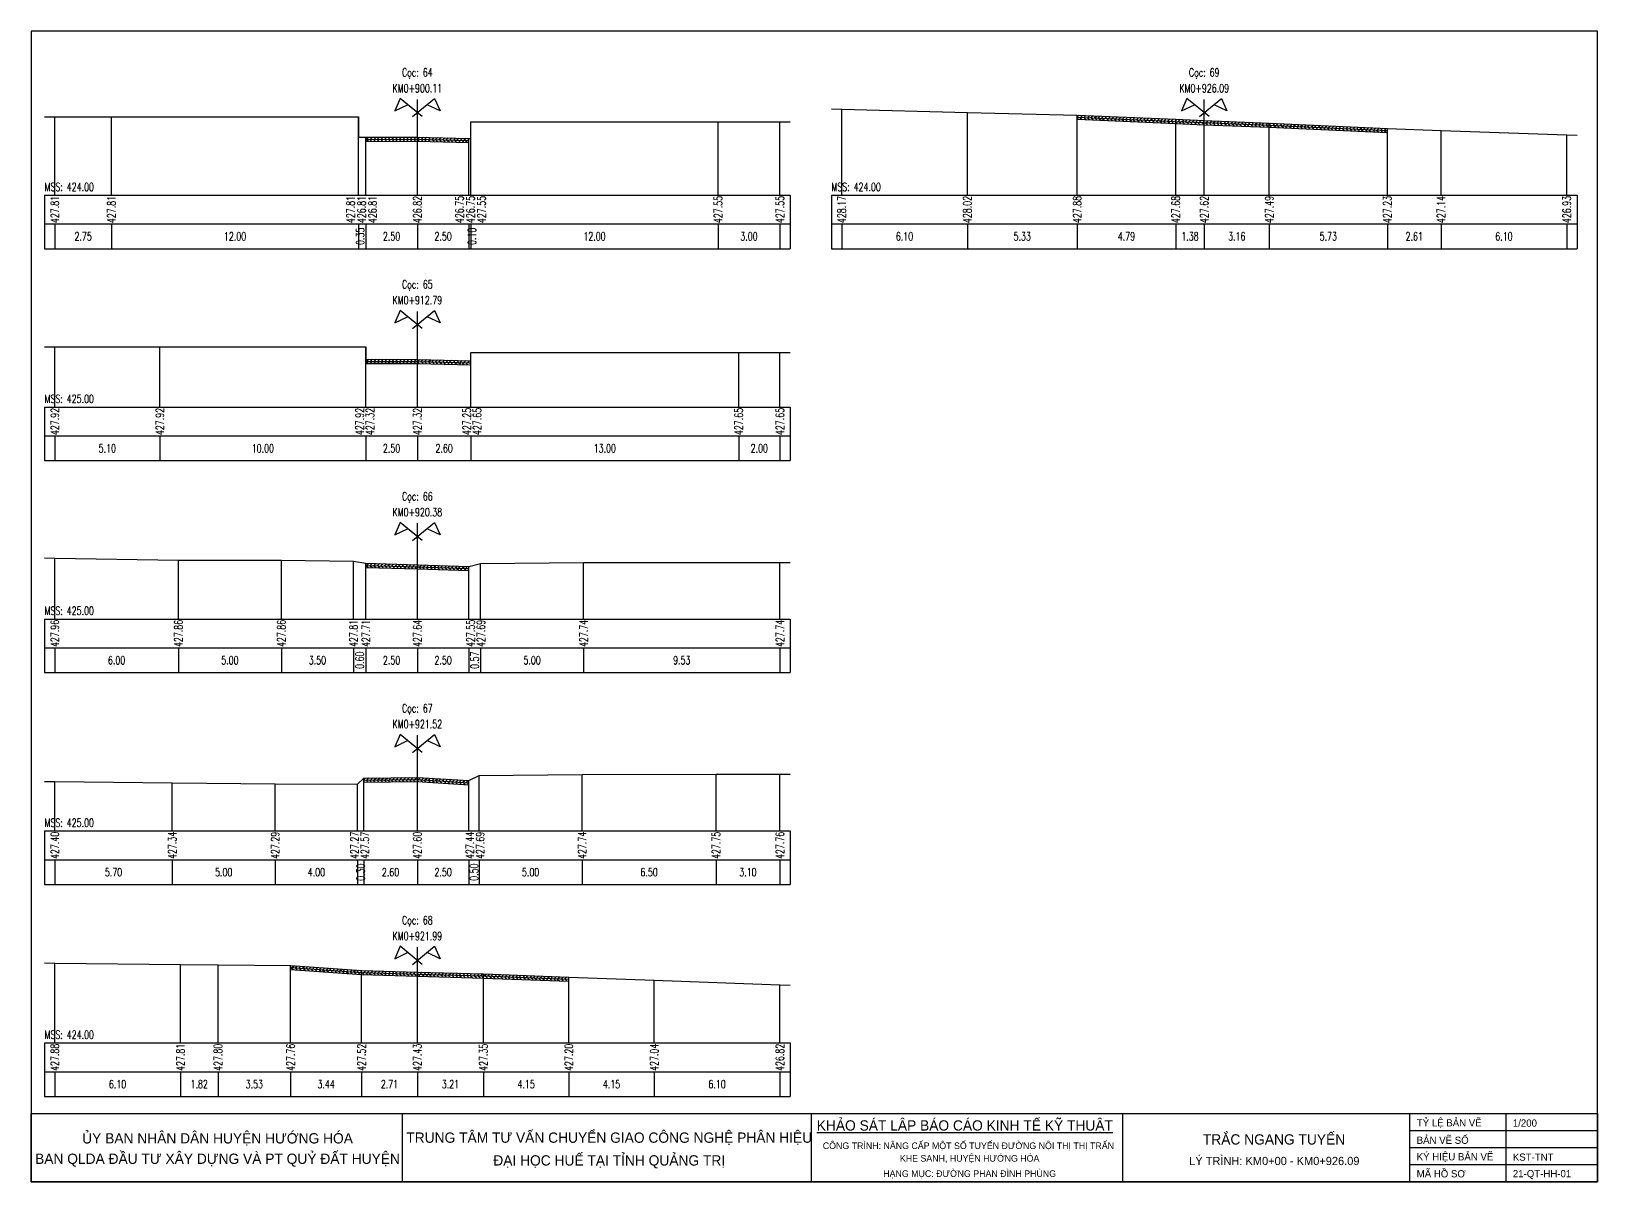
# Model space of a CAD drawing. Header units: centimetres. Extents: x 556321 to 560034, y 1839250 to 1840516.
# Drawn here: x 558884.3 to 558960.4, y 1839589.3 to 1839645.1 of the extents above; entities that cross this region are included whole.
import ezdxf
from ezdxf.enums import TextEntityAlignment as Align

# ---------------------------------------------------------------- set-up
doc = ezdxf.new("R2010")
doc.units = ezdxf.units.CM
doc.header["$MEASUREMENT"] = 0
doc.linetypes.add('KTTN$0$HIDDEN2', pattern=[0.1875, 0.125, -0.0625])
for name, color, linetype in [('AoDuongCu1', 1, 'Continuous'), ('AoDuongCu2', 2, 'Continuous'), ('DAU_CO', 3, 'Continuous'), ('entdauco', 3, 'Continuous'), ('ENTGOCTUYEN', 7, 'Continuous'), ('ENTPLINETUYEN', 1, 'Continuous'), ('enttntunhien', 3, 'Continuous'), ('KHUNGTEN', 1, 'Continuous'), ('KTTN$0$KHUNGTEN', 1, 'Continuous'), ('KTTN$0$NETKHUAT', 3, 'KTTN$0$HIDDEN2'), ('linedongtn', 8, 'Continuous'), ('MSSTracNgang', 5, 'Continuous'), ('plinetntn', 3, 'Continuous')]:
    doc.layers.add(name, color=color, linetype=linetype)
doc.styles.add('CHUSO', font='Vnsimple.shx', dxfattribs={"width": 0.7})
doc.styles.add('Khung ten', font='VHAVANB_3.TTF')
doc.styles.add('KTTN$0$Khung ten', font='VHAVANB_3.TTF')
doc.styles.add('TENCOC', font='vnsimple.shx', dxfattribs={"width": 0.7})
pattern_1 = [(45, (554573.0184, 1840687.18078), (-0.0883883476, 0.0883883476), [])]
pattern_2 = [(135, (554573.0184, 1840687.18078), (-0.0883883476, -0.0883883476), [])]

# ---------------------------------------------------------------- blocks, each defined once
blk = doc.blocks.new('A$C23B26463')
at = {"layer": 'KTTN$0$KHUNGTEN', "color": 7}
for p, q in [((-0.944, 2.953), (-0.944, 6.258)), ((18.913, 2.953), (18.913, 6.258)), ((34.032, 2.953), (34.032, 6.258)), ((47.968, 2.953), (47.968, 6.258)), ((52.635, 2.953), (52.635, 6.258))]:
    blk.add_line(p, q, dxfattribs=at)
at = {"layer": 'KTTN$0$KHUNGTEN', "color": 10}
blk.add_lwpolyline([(57.079, 2.953), (57.079, 58.791), (-18.961, 58.791), (-18.961, 2.953)], close=True, dxfattribs=at)
at = {"layer": 'KTTN$0$KHUNGTEN', "color": 4}
blk.add_lwpolyline([(-18.961, 6.258), (57.079, 6.258), (57.079, 2.953), (-18.961, 2.953), (-18.961, 6.258)], dxfattribs=at)
at = {"layer": 'KTTN$0$KHUNGTEN', "color": 7}
for points in [[(47.968, 5.432), (57.079, 5.432)], [(47.968, 4.606), (57.079, 4.606)], [(47.968, 3.78), (57.079, 3.78)]]:
    blk.add_lwpolyline(points, dxfattribs=at)
at = {"layer": 'ENTGOCTUYEN', "color": 3, "style": 'Khung ten'}
blk.add_text('kst-tnt', height=0.35, dxfattribs=at).set_placement((52.961, 4.145), align=Align.MIDDLE_LEFT)
at = {"layer": 'ENTPLINETUYEN', "color": 7, "style": 'Khung ten'}
for s, p in [('c«ng tr×nh: n©ng cÊp mét sè tuyÕn ®\xadêng néi thÞ thÞ trÊn ', (26.591, 4.697)), ('khe sanh, huyÖn h\xadíng hãa', (26.591, 4.085))]:
    blk.add_text(s, height=0.32, dxfattribs=at).set_placement(p, align=Align.MIDDLE_CENTER)
at = {"layer": 'ENTPLINETUYEN', "style": 'Khung ten'}
blk.add_text('h¹ng môc: ®\xadêng phan ®×nh phïng', height=0.32, dxfattribs=at).set_placement((26.591, 3.344), align=Align.MIDDLE_CENTER)
at = {"layer": 'KHUNGTEN', "color": 7, "style": 'Khung ten'}
for s, height, p in [('tr¾c ngang tuyÕn', 0.5, (41.368, 5.004)), ('Lý tr×nh: km0+00 - KM0+926.09', 0.4, (41.382, 3.958))]:
    blk.add_text(s, height=height, dxfattribs=at).set_placement(p, align=Align.MIDDLE_CENTER)
at = {"layer": 'KTTN$0$KHUNGTEN', "color": 7, "style": 'KTTN$0$Khung ten'}
for s, p in [('tû lÖ b¶n vÏ', (48.3, 5.808)), ('1/200', (52.961, 5.798)), ('b¶n vÏ sè', (48.294, 4.964)), ('Ký hiÖu b¶n vÏ', (48.294, 4.163)), ('m· hå s¬', (48.294, 3.337)), ('21-QT-hh-01', (52.961, 3.343))]:
    blk.add_text(s, height=0.35, dxfattribs=at).set_placement(p, align=Align.MIDDLE_LEFT)
blk.add_text('%%UKH¶O S¸T LËP B¸O C¸O KINH TÕ Kü THUËT', height=0.5, dxfattribs=at).set_placement((26.357, 5.682), align=Align.MIDDLE_CENTER)
at = {"layer": 'KTTN$0$NETKHUAT', "color": 7, "style": 'KTTN$0$Khung ten'}
for s, p in [('ñY BAN NH¢n D¢N huyÖn h\xadíng hãa', (-9.92, 5.057)), ('trung t©m t\xad vÊn chuyÓn giao c«ng nghÖ ph©n hiÖu', (9.095, 5.091)), ('ban qlda §ÇU T¦ X¢Y DùNG vµ pt quû ®Êt huyÖn', (-9.922, 4.065)), ('®¹i häc huÕ t¹i tØnh qu¶ng trÞ', (9.095, 3.985))]:
    blk.add_text(s, height=0.5, dxfattribs=at).set_placement(p, align=Align.MIDDLE_CENTER)
blk = doc.blocks.new('DauCo')
at = {"layer": 'DAU_CO', "linetype": 'Continuous'}
blk.add_line((0, 0), (0, 1.29), dxfattribs=at)
for points in [[(0.47, -0.38), (-1.68, 1.38), (-2.2, 0.17), (-0.95, 0.77)], [(-0.47, -0.38), (1.68, 1.38), (2.2, 0.17), (0.95, 0.77)]]:
    blk.add_lwpolyline(points, dxfattribs=at)

msp = doc.modelspace()

# ---------------------------------------------------------------- hatches: boundary and pattern name
at = {"layer": 'AoDuongCu1'}
h = msp.add_hatch(dxfattribs=at)
h.set_pattern_fill('ANSI31', color=256, style=0)
h.set_pattern_definition(pattern_1)
h.paths.add_polyline_path([(558935.101, 1839641.048), (558939.888, 1839640.849), (558941.271, 1839640.788), (558944.429, 1839640.662), (558950.162, 1839640.403), (558950.162, 1839640.303), (558944.429, 1839640.562), (558941.271, 1839640.688), (558939.888, 1839640.749), (558935.101, 1839640.948)])
h = msp.add_hatch(dxfattribs=at)
h.set_pattern_fill('ANSI31', color=256, style=0)
h.set_pattern_definition(pattern_1)
h.paths.add_polyline_path([(558900.571, 1839639.975), (558903.071, 1839639.988), (558905.571, 1839639.924), (558905.571, 1839639.824), (558903.071, 1839639.888), (558900.571, 1839639.875)])
h = msp.add_hatch(dxfattribs=at)
h.set_pattern_fill('ANSI31', color=256, style=0)
h.set_pattern_definition(pattern_1)
h.paths.add_polyline_path([(558900.571, 1839629.201), (558903.071, 1839629.197), (558905.671, 1839629.128), (558905.671, 1839629.028), (558903.071, 1839629.097), (558900.571, 1839629.101)])
h = msp.add_hatch(dxfattribs=at)
h.set_pattern_fill('ANSI31', color=256, style=0)
h.set_pattern_definition(pattern_1)
h.paths.add_polyline_path([(558900.571, 1839619.299), (558903.071, 1839619.231), (558905.571, 1839619.142), (558905.571, 1839619.042), (558903.071, 1839619.131), (558900.571, 1839619.199)])
h = msp.add_hatch(dxfattribs=at)
h.set_pattern_fill('ANSI31', color=256, style=0)
h.set_pattern_definition(pattern_1)
h.paths.add_polyline_path([(558900.471, 1839608.875), (558903.071, 1839608.905), (558905.571, 1839608.748), (558905.571, 1839608.648), (558903.071, 1839608.805), (558900.471, 1839608.775)])
h = msp.add_hatch(dxfattribs=at)
h.set_pattern_fill('ANSI31', color=256, style=0)
h.set_pattern_definition(pattern_1)
h.paths.add_polyline_path([(558896.92, 1839599.779), (558900.364, 1839599.535), (558903.071, 1839599.45), (558906.28, 1839599.367), (558910.426, 1839599.214), (558910.426, 1839599.114), (558906.28, 1839599.267), (558903.071, 1839599.35), (558900.364, 1839599.435), (558896.92, 1839599.679)])
at = {"layer": 'AoDuongCu2'}
h = msp.add_hatch(dxfattribs=at)
h.set_pattern_fill('ANSI31', color=256, angle=90, style=0)
h.set_pattern_definition(pattern_2)
h.paths.add_polyline_path([(558935.101, 1839640.948), (558939.888, 1839640.749), (558941.271, 1839640.688), (558944.429, 1839640.562), (558950.162, 1839640.303), (558950.162, 1839640.203), (558944.429, 1839640.462), (558941.271, 1839640.588), (558939.888, 1839640.649), (558935.101, 1839640.848)])
h = msp.add_hatch(dxfattribs=at)
h.set_pattern_fill('ANSI31', color=256, angle=90, style=0)
h.set_pattern_definition(pattern_2)
h.paths.add_polyline_path([(558900.571, 1839639.875), (558903.071, 1839639.888), (558905.571, 1839639.824), (558905.571, 1839639.724), (558903.071, 1839639.788), (558900.571, 1839639.775)])
h = msp.add_hatch(dxfattribs=at)
h.set_pattern_fill('ANSI31', color=256, angle=90, style=0)
h.set_pattern_definition(pattern_2)
h.paths.add_polyline_path([(558900.571, 1839629.101), (558903.071, 1839629.097), (558905.671, 1839629.028), (558905.671, 1839628.928), (558903.071, 1839628.997), (558900.571, 1839629.001)])
h = msp.add_hatch(dxfattribs=at)
h.set_pattern_fill('ANSI31', color=256, angle=90, style=0)
h.set_pattern_definition(pattern_2)
h.paths.add_polyline_path([(558900.571, 1839619.199), (558903.071, 1839619.131), (558905.571, 1839619.042), (558905.571, 1839618.942), (558903.071, 1839619.031), (558900.571, 1839619.099)])
h = msp.add_hatch(dxfattribs=at)
h.set_pattern_fill('ANSI31', color=256, angle=90, style=0)
h.set_pattern_definition(pattern_2)
h.paths.add_polyline_path([(558900.471, 1839608.775), (558903.071, 1839608.805), (558905.571, 1839608.648), (558905.571, 1839608.548), (558903.071, 1839608.705), (558900.471, 1839608.675)])
h = msp.add_hatch(dxfattribs=at)
h.set_pattern_fill('ANSI31', color=256, angle=90, style=0)
h.set_pattern_definition(pattern_2)
h.paths.add_polyline_path([(558896.92, 1839599.679), (558900.364, 1839599.435), (558903.071, 1839599.35), (558906.28, 1839599.267), (558910.426, 1839599.114), (558910.426, 1839599.014), (558906.28, 1839599.167), (558903.071, 1839599.25), (558900.364, 1839599.335), (558896.92, 1839599.579)])

# ---------------------------------------------------------------- linework, layer by layer
at = {"layer": 'AoDuongCu1'}
for points in [[(558935.101, 1839640.948), (558939.888, 1839640.749), (558941.271, 1839640.688), (558944.429, 1839640.562), (558950.162, 1839640.303)], [(558900.571, 1839639.875), (558903.071, 1839639.888), (558905.571, 1839639.824)], [(558900.571, 1839629.101), (558903.071, 1839629.097), (558905.671, 1839629.028)], [(558900.571, 1839619.199), (558903.071, 1839619.131), (558905.571, 1839619.042)], [(558900.471, 1839608.775), (558903.071, 1839608.805), (558905.571, 1839608.648)], [(558896.92, 1839599.679), (558900.364, 1839599.435), (558903.071, 1839599.35), (558906.28, 1839599.267), (558910.426, 1839599.114)]]:
    msp.add_lwpolyline(points, dxfattribs=at)
at = {"layer": 'AoDuongCu2'}
for points in [[(558935.101, 1839641.048), (558935.101, 1839640.848), (558939.888, 1839640.649), (558941.271, 1839640.588), (558944.429, 1839640.462), (558950.162, 1839640.203), (558950.162, 1839640.403)], [(558900.571, 1839639.975), (558900.571, 1839639.775), (558903.071, 1839639.788), (558905.571, 1839639.724), (558905.571, 1839639.924)], [(558900.571, 1839629.201), (558900.571, 1839629.001), (558903.071, 1839628.997), (558905.671, 1839628.928), (558905.671, 1839629.128)], [(558900.571, 1839619.299), (558900.571, 1839619.099), (558903.071, 1839619.031), (558905.571, 1839618.942), (558905.571, 1839619.142)], [(558900.471, 1839608.875), (558900.471, 1839608.675), (558903.071, 1839608.705), (558905.571, 1839608.548), (558905.571, 1839608.748)], [(558896.92, 1839599.779), (558896.92, 1839599.579), (558900.364, 1839599.335), (558903.071, 1839599.25), (558906.28, 1839599.167), (558910.426, 1839599.014), (558910.426, 1839599.214)]]:
    msp.add_lwpolyline(points, dxfattribs=at)
at = {"layer": 'entdauco'}
for p, q in [((558903.071, 1839639.988), (558903.071, 1839641.169)), ((558941.271, 1839640.788), (558941.271, 1839641.169)), ((558903.071, 1839629.197), (558903.071, 1839630.881)), ((558903.071, 1839619.231), (558903.071, 1839620.593)), ((558903.071, 1839608.905), (558903.071, 1839610.305)), ((558903.071, 1839599.45), (558903.071, 1839600.017))]:
    msp.add_line(p, q, dxfattribs=at)
at = {"layer": 'enttntunhien'}
for p, q in [((558884.971, 1839637.169), (558921.171, 1839637.169)), ((558884.971, 1839637.169), (558884.971, 1839634.569)), ((558921.171, 1839637.169), (558921.171, 1839634.569)), ((558923.171, 1839637.169), (558959.371, 1839637.169)), ((558923.171, 1839637.169), (558923.171, 1839634.569)), ((558959.371, 1839637.169), (558959.371, 1839634.569)), ((558884.971, 1839635.769), (558921.171, 1839635.769)), ((558923.171, 1839635.769), (558959.371, 1839635.769)), ((558884.971, 1839634.569), (558921.171, 1839634.569)), ((558923.171, 1839634.569), (558959.371, 1839634.569)), ((558884.971, 1839626.881), (558921.171, 1839626.881)), ((558884.971, 1839626.881), (558884.971, 1839624.281)), ((558921.171, 1839626.881), (558921.171, 1839624.281)), ((558884.971, 1839625.481), (558921.171, 1839625.481)), ((558884.971, 1839624.281), (558921.171, 1839624.281)), ((558884.971, 1839616.593), (558921.171, 1839616.593)), ((558884.971, 1839616.593), (558884.971, 1839613.993)), ((558921.171, 1839616.593), (558921.171, 1839613.993)), ((558884.971, 1839615.193), (558921.171, 1839615.193)), ((558884.971, 1839613.993), (558921.171, 1839613.993)), ((558884.971, 1839606.305), (558921.171, 1839606.305)), ((558884.971, 1839606.305), (558884.971, 1839603.705)), ((558921.171, 1839606.305), (558921.171, 1839603.705)), ((558884.971, 1839604.905), (558921.171, 1839604.905)), ((558884.971, 1839603.705), (558921.171, 1839603.705)), ((558884.971, 1839596.017), (558921.171, 1839596.017)), ((558884.971, 1839596.017), (558884.971, 1839593.417)), ((558921.171, 1839596.017), (558921.171, 1839593.417)), ((558884.971, 1839594.617), (558921.171, 1839594.617)), ((558884.971, 1839593.417), (558921.171, 1839593.417))]:
    msp.add_line(p, q, dxfattribs=at)
at = {"layer": 'enttntunhien', "color": 3}
for p, q in [((558885.471, 1839635.769), (558885.471, 1839634.569)), ((558888.221, 1839635.769), (558888.221, 1839634.569)), ((558900.221, 1839635.769), (558900.221, 1839634.569)), ((558900.571, 1839635.769), (558900.571, 1839634.569)), ((558903.071, 1839635.769), (558903.071, 1839634.569)), ((558905.571, 1839635.769), (558905.571, 1839634.569)), ((558905.671, 1839635.769), (558905.671, 1839634.569)), ((558917.671, 1839635.769), (558917.671, 1839634.569)), ((558920.671, 1839635.769), (558920.671, 1839634.569)), ((558923.671, 1839635.769), (558923.671, 1839634.569)), ((558929.771, 1839635.769), (558929.771, 1839634.569)), ((558935.101, 1839635.769), (558935.101, 1839634.569)), ((558939.888, 1839635.769), (558939.888, 1839634.569)), ((558941.271, 1839635.769), (558941.271, 1839634.569)), ((558944.429, 1839635.769), (558944.429, 1839634.569)), ((558950.162, 1839635.769), (558950.162, 1839634.569)), ((558952.771, 1839635.769), (558952.771, 1839634.569)), ((558958.871, 1839635.769), (558958.871, 1839634.569)), ((558885.471, 1839625.481), (558885.471, 1839624.281)), ((558890.571, 1839625.481), (558890.571, 1839624.281)), ((558900.571, 1839625.481), (558900.571, 1839624.281)), ((558903.071, 1839625.481), (558903.071, 1839624.281)), ((558905.671, 1839625.481), (558905.671, 1839624.281)), ((558918.671, 1839625.481), (558918.671, 1839624.281)), ((558920.671, 1839625.481), (558920.671, 1839624.281)), ((558885.471, 1839615.193), (558885.471, 1839613.993)), ((558891.471, 1839615.193), (558891.471, 1839613.993)), ((558896.471, 1839615.193), (558896.471, 1839613.993)), ((558899.971, 1839615.193), (558899.971, 1839613.993)), ((558900.571, 1839615.193), (558900.571, 1839613.993)), ((558903.071, 1839615.193), (558903.071, 1839613.993)), ((558905.571, 1839615.193), (558905.571, 1839613.993)), ((558906.142, 1839615.193), (558906.142, 1839613.993)), ((558911.142, 1839615.193), (558911.142, 1839613.993)), ((558920.671, 1839615.193), (558920.671, 1839613.993)), ((558885.471, 1839604.905), (558885.471, 1839603.705)), ((558891.171, 1839604.905), (558891.171, 1839603.705)), ((558896.171, 1839604.905), (558896.171, 1839603.705)), ((558900.171, 1839604.905), (558900.171, 1839603.705)), ((558900.471, 1839604.905), (558900.471, 1839603.705)), ((558903.071, 1839604.905), (558903.071, 1839603.705)), ((558905.571, 1839604.905), (558905.571, 1839603.705)), ((558906.071, 1839604.905), (558906.071, 1839603.705)), ((558911.071, 1839604.905), (558911.071, 1839603.705)), ((558917.571, 1839604.905), (558917.571, 1839603.705)), ((558920.671, 1839604.905), (558920.671, 1839603.705)), ((558885.471, 1839594.617), (558885.471, 1839593.417)), ((558891.571, 1839594.617), (558891.571, 1839593.417)), ((558893.394, 1839594.617), (558893.394, 1839593.417)), ((558896.92, 1839594.617), (558896.92, 1839593.417)), ((558900.364, 1839594.617), (558900.364, 1839593.417)), ((558903.071, 1839594.617), (558903.071, 1839593.417)), ((558906.28, 1839594.617), (558906.28, 1839593.417)), ((558910.426, 1839594.617), (558910.426, 1839593.417)), ((558914.572, 1839594.617), (558914.572, 1839593.417)), ((558920.671, 1839594.617), (558920.671, 1839593.417))]:
    msp.add_line(p, q, dxfattribs=at)
at = {"layer": 'linedongtn'}
for p, q in [((558923.671, 1839637.169), (558923.671, 1839641.341)), ((558929.771, 1839637.169), (558929.771, 1839641.185)), ((558935.101, 1839637.169), (558935.101, 1839641.048)), ((558885.471, 1839637.169), (558885.471, 1839640.975)), ((558888.221, 1839637.169), (558888.221, 1839640.975)), ((558900.221, 1839637.169), (558900.221, 1839640.975)), ((558905.671, 1839637.169), (558905.671, 1839640.724)), ((558917.671, 1839637.169), (558917.671, 1839640.724)), ((558920.671, 1839637.169), (558920.671, 1839640.724)), ((558939.888, 1839637.169), (558939.888, 1839640.849)), ((558941.271, 1839637.169), (558941.271, 1839640.788)), ((558944.429, 1839637.169), (558944.429, 1839640.662)), ((558950.162, 1839637.169), (558950.162, 1839640.403)), ((558952.771, 1839637.169), (558952.771, 1839640.311)), ((558900.221, 1839637.169), (558900.221, 1839639.975)), ((558900.571, 1839637.169), (558900.571, 1839639.975)), ((558903.071, 1839637.169), (558903.071, 1839639.988)), ((558905.571, 1839637.169), (558905.571, 1839639.924)), ((558905.671, 1839637.169), (558905.671, 1839639.924)), ((558958.871, 1839637.169), (558958.871, 1839640.097)), ((558885.471, 1839626.881), (558885.471, 1839629.801)), ((558890.571, 1839626.881), (558890.571, 1839629.801)), ((558900.571, 1839626.881), (558900.571, 1839629.801)), ((558900.571, 1839626.881), (558900.571, 1839629.201)), ((558903.071, 1839626.881), (558903.071, 1839629.197)), ((558905.671, 1839626.881), (558905.671, 1839629.528)), ((558905.671, 1839626.881), (558905.671, 1839629.128)), ((558918.671, 1839626.881), (558918.671, 1839629.528)), ((558920.671, 1839626.881), (558920.671, 1839629.528)), ((558885.471, 1839616.593), (558885.471, 1839619.549)), ((558891.471, 1839616.593), (558891.471, 1839619.449)), ((558896.471, 1839616.593), (558896.471, 1839619.449)), ((558899.971, 1839616.593), (558899.971, 1839619.399)), ((558900.571, 1839616.593), (558900.571, 1839619.299)), ((558903.071, 1839616.593), (558903.071, 1839619.231)), ((558905.571, 1839616.593), (558905.571, 1839619.142)), ((558906.142, 1839616.593), (558906.142, 1839619.282)), ((558911.142, 1839616.593), (558911.142, 1839619.332)), ((558920.671, 1839616.593), (558920.671, 1839619.332)), ((558885.471, 1839606.305), (558885.471, 1839608.702)), ((558891.171, 1839606.305), (558891.171, 1839608.645)), ((558896.171, 1839606.305), (558896.171, 1839608.595)), ((558900.171, 1839606.305), (558900.171, 1839608.575)), ((558900.471, 1839606.305), (558900.471, 1839608.875)), ((558903.071, 1839606.305), (558903.071, 1839608.905)), ((558905.571, 1839606.305), (558905.571, 1839608.748)), ((558906.071, 1839606.305), (558906.071, 1839608.998)), ((558911.071, 1839606.305), (558911.071, 1839609.048)), ((558917.571, 1839606.305), (558917.571, 1839609.058)), ((558920.671, 1839606.305), (558920.671, 1839609.063)), ((558885.471, 1839596.017), (558885.471, 1839599.893)), ((558891.571, 1839596.017), (558891.571, 1839599.831)), ((558893.394, 1839596.017), (558893.394, 1839599.812)), ((558896.92, 1839596.017), (558896.92, 1839599.779)), ((558900.364, 1839596.017), (558900.364, 1839599.535)), ((558903.071, 1839596.017), (558903.071, 1839599.45)), ((558906.28, 1839596.017), (558906.28, 1839599.367)), ((558910.426, 1839596.017), (558910.426, 1839599.214)), ((558914.572, 1839596.017), (558914.572, 1839599.061)), ((558920.671, 1839596.017), (558920.671, 1839598.836))]:
    msp.add_line(p, q, dxfattribs=at)
at = {"layer": 'plinetntn'}
for points in [[(558923.172, 1839641.354), (558923.671, 1839641.341), (558929.771, 1839641.185), (558935.101, 1839641.048), (558939.888, 1839640.849), (558941.271, 1839640.788), (558944.429, 1839640.662), (558950.162, 1839640.403), (558952.771, 1839640.311), (558958.871, 1839640.097), (558959.371, 1839640.079)], [(558884.971, 1839640.975), (558885.471, 1839640.975), (558888.221, 1839640.975), (558900.221, 1839640.975), (558900.221, 1839639.975), (558900.571, 1839639.975), (558903.071, 1839639.988), (558905.571, 1839639.924), (558905.671, 1839639.924), (558905.671, 1839640.724), (558917.671, 1839640.724), (558920.671, 1839640.724), (558921.171, 1839640.724)], [(558884.971, 1839629.801), (558885.471, 1839629.801), (558890.571, 1839629.801), (558900.571, 1839629.801), (558900.571, 1839629.201), (558903.071, 1839629.197), (558905.671, 1839629.128), (558905.671, 1839629.528), (558918.671, 1839629.528), (558920.671, 1839629.528), (558921.171, 1839629.528)], [(558884.972, 1839619.557), (558885.471, 1839619.549), (558891.471, 1839619.449), (558896.471, 1839619.449), (558899.971, 1839619.399), (558900.571, 1839619.299), (558903.071, 1839619.231), (558905.571, 1839619.142), (558906.142, 1839619.282), (558911.142, 1839619.332), (558920.671, 1839619.332), (558921.171, 1839619.332)], [(558884.971, 1839608.707), (558885.471, 1839608.702), (558891.171, 1839608.645), (558896.171, 1839608.595), (558900.171, 1839608.575), (558900.471, 1839608.875), (558903.071, 1839608.905), (558905.571, 1839608.748), (558906.071, 1839608.998), (558911.071, 1839609.048), (558917.571, 1839609.058), (558920.671, 1839609.063), (558921.171, 1839609.063)], [(558884.971, 1839599.898), (558885.471, 1839599.893), (558891.571, 1839599.831), (558893.394, 1839599.812), (558896.92, 1839599.779), (558900.364, 1839599.535), (558903.071, 1839599.45), (558906.28, 1839599.367), (558910.426, 1839599.214), (558914.572, 1839599.061), (558920.671, 1839598.836), (558921.171, 1839598.817)]]:
    msp.add_lwpolyline(points, dxfattribs=at)

# ---------------------------------------------------------------- block references
at = {"layer": 'entdauco', "lineweight": -2}
msp.add_blockref('A$C23B26463', (558903.292, 1839586.329), dxfattribs=at)
at = {"layer": 'entdauco', "xscale": 0.5, "yscale": 0.5}
for p in [(558903.071, 1839641.169), (558941.271, 1839641.169), (558903.071, 1839630.881), (558903.071, 1839620.593), (558903.071, 1839610.305), (558903.071, 1839600.017)]:
    msp.add_blockref('DauCo', p, dxfattribs=at)

# ---------------------------------------------------------------- texts
at = {"layer": 'entdauco', "style": 'TENCOC', "width": 0.7}
for s, p in [('Cäc: 64', (558903.071, 1839643.077)), ('Cäc: 69', (558941.271, 1839643.077)), ('KM0+900.11', (558903.071, 1839642.357)), ('KM0+926.09', (558941.271, 1839642.357)), ('Cäc: 65', (558903.071, 1839632.789)), ('KM0+912.79', (558903.071, 1839632.069)), ('Cäc: 66', (558903.071, 1839622.501)), ('KM0+920.38', (558903.071, 1839621.781)), ('Cäc: 67', (558903.071, 1839612.213)), ('KM0+921.52', (558903.071, 1839611.493)), ('Cäc: 68', (558903.071, 1839601.925)), ('KM0+921.99', (558903.071, 1839601.205))]:
    msp.add_text(s, height=0.4, dxfattribs=at).set_placement(p, align=Align.MIDDLE)
at = {"layer": 'enttntunhien', "color": 3, "style": 'CHUSO', "width": 0.7}
for s, p in [('427.81', (558885.471, 1839636.469)), ('427.81', (558888.221, 1839636.469)), ('427.81', (558899.83, 1839636.469)), ('426.81', (558900.363, 1839636.469)), ('426.81', (558900.896, 1839636.469)), ('426.82', (558903.071, 1839636.469)), ('426.75', (558905.121, 1839636.469)), ('426.75', (558905.655, 1839636.469)), ('427.55', (558906.188, 1839636.469)), ('427.55', (558917.671, 1839636.469)), ('427.55', (558920.671, 1839636.469)), ('428.17', (558923.671, 1839636.469)), ('428.02', (558929.771, 1839636.469)), ('427.88', (558935.101, 1839636.469)), ('427.68', (558939.888, 1839636.469)), ('427.62', (558941.271, 1839636.469)), ('427.49', (558944.429, 1839636.469)), ('427.23', (558950.162, 1839636.469)), ('427.14', (558952.771, 1839636.469)), ('426.93', (558958.871, 1839636.469)), ('0.35', (558900.296, 1839635.169)), ('0.10', (558905.721, 1839635.169)), ('427.92', (558885.471, 1839626.181)), ('427.92', (558890.571, 1839626.181)), ('427.92', (558900.271, 1839626.181)), ('427.32', (558900.771, 1839626.181)), ('427.32', (558903.071, 1839626.181)), ('427.25', (558905.471, 1839626.181)), ('427.65', (558905.971, 1839626.181)), ('427.65', (558918.671, 1839626.181)), ('427.65', (558920.671, 1839626.181)), ('427.96', (558885.471, 1839615.893)), ('427.86', (558891.471, 1839615.893)), ('427.86', (558896.471, 1839615.893)), ('427.81', (558899.971, 1839615.893)), ('427.71', (558900.571, 1839615.893)), ('427.64', (558903.071, 1839615.893)), ('427.55', (558905.657, 1839615.893)), ('427.69', (558906.157, 1839615.893)), ('427.74', (558911.142, 1839615.893)), ('427.74', (558920.671, 1839615.893)), ('0.60', (558900.271, 1839614.593)), ('0.57', (558905.857, 1839614.593)), ('427.40', (558885.471, 1839605.605)), ('427.34', (558891.171, 1839605.605)), ('427.29', (558896.171, 1839605.605)), ('427.27', (558900.021, 1839605.605)), ('427.57', (558900.521, 1839605.605)), ('427.60', (558903.071, 1839605.605)), ('427.44', (558905.621, 1839605.605)), ('427.69', (558906.121, 1839605.605)), ('427.74', (558911.071, 1839605.605)), ('427.75', (558917.571, 1839605.605)), ('427.76', (558920.671, 1839605.605)), ('0.30', (558900.321, 1839604.305)), ('0.50', (558905.821, 1839604.305)), ('427.88', (558885.471, 1839595.317)), ('427.81', (558891.571, 1839595.317)), ('427.80', (558893.394, 1839595.317)), ('427.76', (558896.92, 1839595.317)), ('427.52', (558900.364, 1839595.317)), ('427.43', (558903.071, 1839595.317)), ('427.35', (558906.28, 1839595.317)), ('427.20', (558910.426, 1839595.317)), ('427.04', (558914.572, 1839595.317)), ('426.82', (558920.671, 1839595.317))]:
    msp.add_text(s, height=0.4, rotation=90, dxfattribs=at).set_placement(p, align=Align.MIDDLE)
for s, p in [('2.75', (558886.846, 1839635.169)), ('12.00', (558894.221, 1839635.169)), ('2.50', (558901.821, 1839635.169)), ('2.50', (558904.321, 1839635.169)), ('12.00', (558911.671, 1839635.169)), ('3.00', (558919.171, 1839635.169)), ('6.10', (558926.721, 1839635.169)), ('5.33', (558932.436, 1839635.169)), ('4.79', (558937.495, 1839635.169)), ('1.38', (558940.58, 1839635.169)), ('3.16', (558942.85, 1839635.169)), ('5.73', (558947.295, 1839635.169)), ('2.61', (558951.467, 1839635.169)), ('6.10', (558955.821, 1839635.169)), ('5.10', (558888.021, 1839624.881)), ('10.00', (558895.571, 1839624.881)), ('2.50', (558901.821, 1839624.881)), ('2.60', (558904.371, 1839624.881)), ('13.00', (558912.171, 1839624.881)), ('2.00', (558919.671, 1839624.881)), ('6.00', (558888.471, 1839614.593)), ('5.00', (558893.971, 1839614.593)), ('3.50', (558898.221, 1839614.593)), ('2.50', (558901.821, 1839614.593)), ('2.50', (558904.321, 1839614.593)), ('5.00', (558908.642, 1839614.593)), ('9.53', (558915.907, 1839614.593)), ('5.70', (558888.321, 1839604.305)), ('5.00', (558893.671, 1839604.305)), ('4.00', (558898.171, 1839604.305)), ('2.60', (558901.771, 1839604.305)), ('2.50', (558904.321, 1839604.305)), ('5.00', (558908.571, 1839604.305)), ('6.50', (558914.321, 1839604.305)), ('3.10', (558919.121, 1839604.305)), ('6.10', (558888.521, 1839594.017)), ('1.82', (558892.483, 1839594.017)), ('3.53', (558895.157, 1839594.017)), ('3.44', (558898.642, 1839594.017)), ('2.71', (558901.718, 1839594.017)), ('3.21', (558904.676, 1839594.017)), ('4.15', (558908.353, 1839594.017)), ('4.15', (558912.499, 1839594.017)), ('6.10', (558917.622, 1839594.017))]:
    msp.add_text(s, height=0.4, dxfattribs=at).set_placement(p, align=Align.MIDDLE)
at = {"layer": 'MSSTracNgang', "color": 3, "style": 'CHUSO', "width": 0.7}
for s, p in [('MSS: 424.00', (558884.971, 1839637.369)), ('MSS: 424.00', (558923.171, 1839637.369)), ('MSS: 425.00', (558884.971, 1839627.081)), ('MSS: 425.00', (558884.971, 1839616.793)), ('MSS: 425.00', (558884.971, 1839606.505)), ('MSS: 424.00', (558884.971, 1839596.217))]:
    msp.add_text(s, height=0.4, dxfattribs=at).set_placement(p)

doc.saveas('drawing.dxf')
